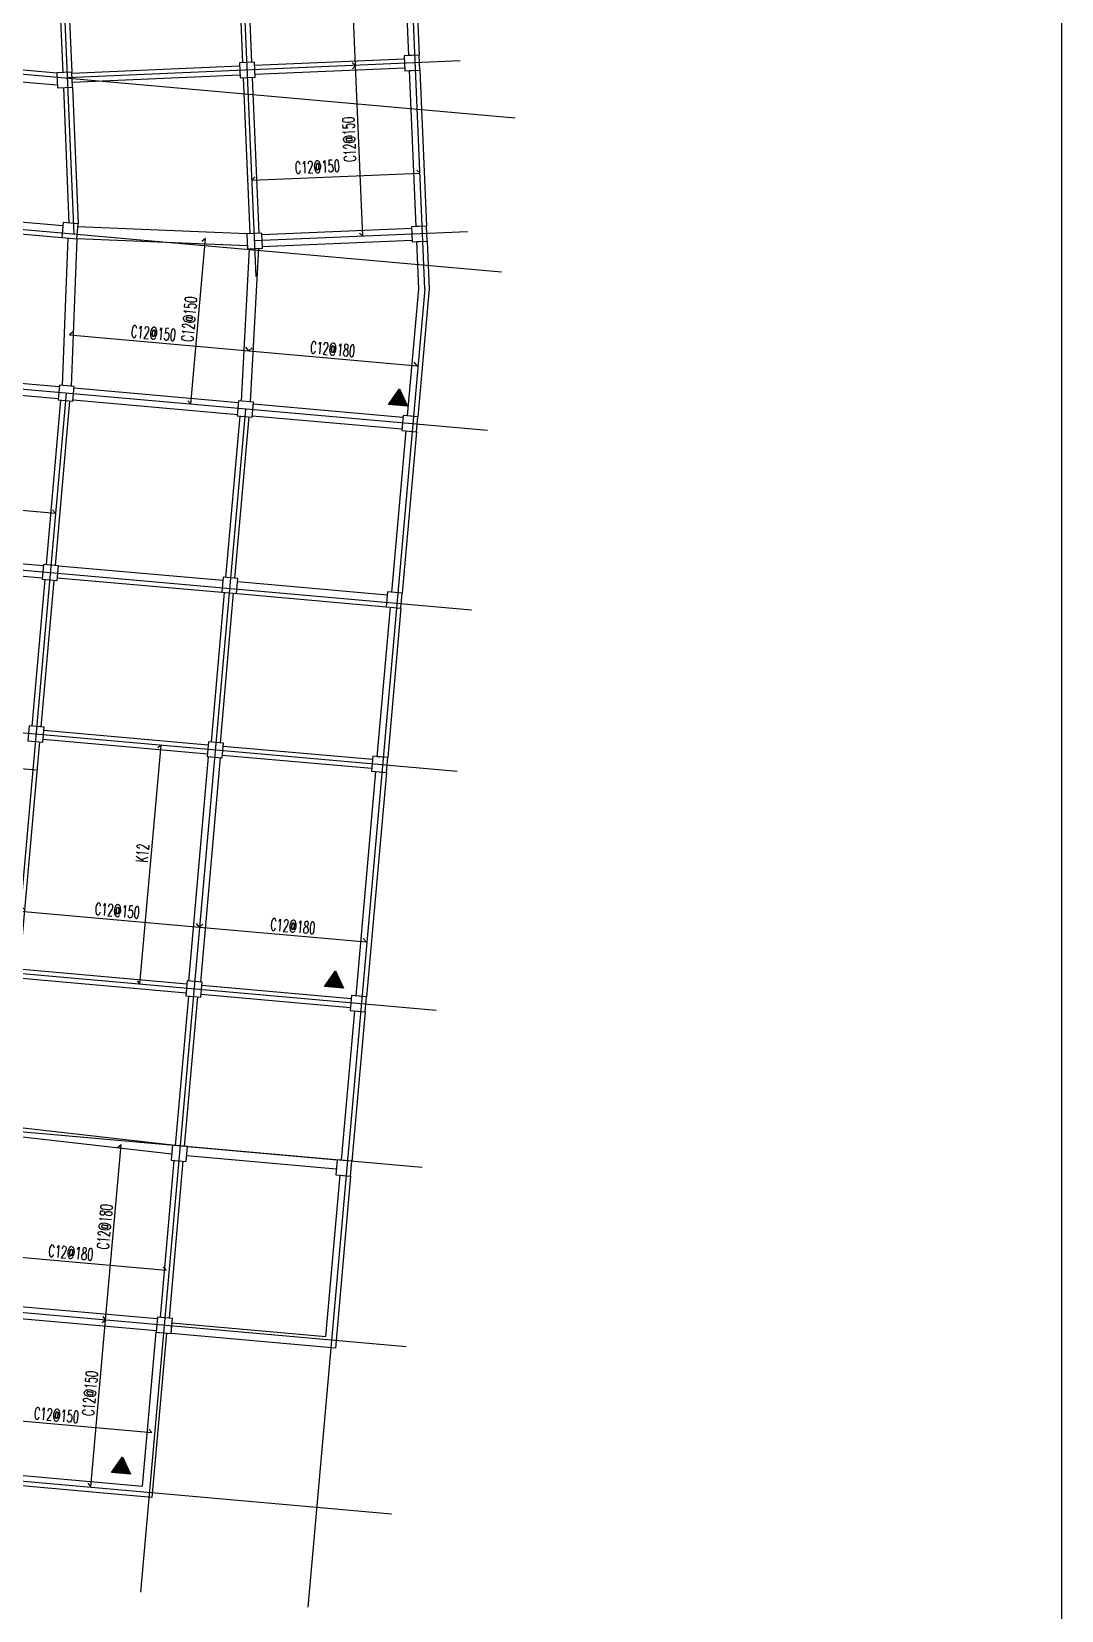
# Model space of a CAD drawing. Header units: millimetres. Extents: x 129427 to 386235, y 419441 to 703525.
# Drawn here: x 351908 to 386235, y 477951 to 530560 of the extents above; entities that cross this region are included whole.
import ezdxf

# ---------------------------------------------------------------- set-up
doc = ezdxf.new("R2010")
doc.units = ezdxf.units.MM
doc.header["$LTSCALE"] = 100
for name, color, linetype in [('B-dote', 253, 'Continuous'), ('B-正筋文字', 7, 'Continuous'), ('B-正筋钢筋', 6, 'Continuous'), ('B-沉降观测点', 5, 'Continuous'), ('COLU', 7, 'Continuous'), ('DIM111', 3, 'Continuous'), ('h斜线-墙', 7, 'Continuous'), ('h斜线-柱', 7, 'Continuous'), ('Q-AXIS', 3, 'Continuous'), ('WALL', 3, 'Continuous'), ('梁虚线', 4, 'Continuous')]:
    doc.layers.add(name, color=color, linetype=linetype)
doc.styles.get("Standard").update_dxf_attribs({"font": 'standard'})
doc.styles.add('汉字', font='汉字')
doc.dimstyles.get("Standard").update_dxf_attribs({"dimtxt": 300, "dimasz": 100, "dimexe": 100, "dimexo": 250, "dimgap": 100, "dimtad": 0, "dimtoh": 1, "dimdec": 0, "dimdsep": 46, "dimcen": 0.09, "dimclrt": 7, "dimadec": 0, "dimazin": 0, "dimtfac": 1, "dimtdec": 4, "dimtofl": 0, "dimtmove": 0, "dimatfit": 3, "dimfxl": 4, "dimfxlon": 1, "dimtolj": 1, "dimtzin": 0, "dimarcsym": 0})

# ---------------------------------------------------------------- blocks, each defined once
blk = doc.blocks.new('A$C7FDE0673')
at = {"layer": 'B-沉降观测点'}
blk.add_hatch(color=256, dxfattribs=at).paths.add_polyline_path([(318, 551), (0, 0), (636, 0)], flags=0)
blk.add_lwpolyline([(0, 0), (318, 551), (636, 0)], close=True, dxfattribs=at)
blk = doc.blocks.new('*D769')
at = {"layer": 'DIM111', "color": 0, "linetype": 'ByBlock', "lineweight": -2}
blk.add_line((261833, 495880), (255101, 497768), dxfattribs=at)
blk.add_arc((262080, 495811), 7148, 174.9316, 164.3322, dxfattribs=at)
for points in [[(255197, 497741), (255209, 497842), (255241, 497833)], [(254959, 496442), (254968, 496341), (254935, 496344)]]:
    blk.add_solid(points, dxfattribs=at)
at = {"layer": 'DIM111', "color": 7, "linetype": 'Continuous', "lineweight": -2, "insert": (269013, 494542), "char_height": 300, "width": 666.67, "attachment_point": 8, "rotation": 79.6319, "style": '汉字'}
blk.add_mtext('349%%D', dxfattribs=at)

msp = doc.modelspace()

# ---------------------------------------------------------------- hatches: boundary and pattern name
at = {"layer": 'h斜线-墙'}
h = msp.add_hatch(dxfattribs=at)
h.set_pattern_fill('ANSI31', color=256, scale=40, angle=2.44399, style=0)
h.set_pattern_definition([])
h.paths.add_polyline_path([(364247.7, 535253.8), (364597.4, 535268.7), (364831.9, 529773.7), (364482.2, 529758.8)], flags=0)
h = msp.add_hatch(dxfattribs=at)
h.set_pattern_fill('ANSI31', color=256, scale=40, angle=2.44399, style=0)
h.set_pattern_definition([])
h.paths.add_polyline_path([(364503.5, 529259.3), (364853.2, 529274.2), (365075, 524078.9), (364725.3, 524064)], flags=0)
h = msp.add_hatch(dxfattribs=at)
h.set_pattern_fill('ANSI31', color=256, scale=40, angle=-5.06835, style=0)
h.set_pattern_definition([])
h.paths.add_polyline_path([(365096.3, 523579.4), (365164.3, 521984.6), (364786.4, 517722.8), (364437.7, 517753.7), (364813.7, 521992.7), (364746.6, 523564.5)], flags=0)
h = msp.add_hatch(dxfattribs=at)
h.set_pattern_fill('ANSI31', color=256, scale=40, angle=-5.06835, style=0)
h.set_pattern_definition([])
h.paths.add_polyline_path([(364393.6, 517255.7), (364742.2, 517224.7), (364265.1, 511845.8), (363916.5, 511876.8)], flags=0)
h = msp.add_hatch(dxfattribs=at)
h.set_pattern_fill('ANSI31', color=256, scale=40, angle=-5.06835, style=0)
h.set_pattern_definition([])
h.paths.add_polyline_path([(363872.3, 511378.7), (364221, 511347.8), (363779.2, 506367.4), (363430.6, 506398.3)], flags=0)
h = msp.add_hatch(dxfattribs=at)
h.set_pattern_fill('ANSI31', color=256, scale=40, angle=-5.06835, style=0)
h.set_pattern_definition([])
h.paths.add_polyline_path([(363386.4, 505900.2), (363735.1, 505869.3), (363072.5, 498398.6), (362723.8, 498429.6)], flags=0)
h = msp.add_hatch(dxfattribs=at)
h.set_pattern_fill('ANSI31', color=256, scale=40, angle=-5.06835, style=0)
h.set_pattern_definition([])
h.paths.add_polyline_path([(362679.7, 497931.5), (363028.3, 497900.6), (362586.6, 492920.1), (362238, 492951.1)], flags=0)
h = msp.add_hatch(dxfattribs=at)
h.set_pattern_fill('ANSI31', color=256, scale=40, angle=-5.06835, style=0)
h.set_pattern_definition([])
h.paths.add_polyline_path([(356555.9, 487180.5), (356586.9, 487529.1), (361716.7, 487074.1), (362193.8, 492453), (362542.4, 492422.1), (362034.4, 486694.6)], flags=0)
h = msp.add_hatch(dxfattribs=at)
h.set_pattern_fill('ANSI31', color=256, scale=40, angle=-5.06835, style=0)
h.set_pattern_definition([])
h.paths.add_polyline_path([(356057.9, 487224.6), (356406.5, 487193.7), (355920.6, 481715.2), (350093.5, 482232), (350124.4, 482580.7), (355602.9, 482094.8)], flags=0)
at = {"layer": 'h斜线-柱'}
h = msp.add_hatch(dxfattribs=at)
h.set_pattern_fill('ANSI31', color=256, scale=40, angle=2.44399, style=0)
h.set_pattern_definition([])
h.paths.add_polyline_path([(364353.7, 529252.9), (364853.2, 529274.2), (364831.9, 529773.7), (364332.3, 529752.4)], flags=0)
h = msp.add_hatch(dxfattribs=at)
h.set_pattern_fill('ANSI31', color=256, scale=40, angle=2.44399, style=0)
h.set_pattern_definition([])
h.paths.add_polyline_path([(358858.7, 529018.3), (359358.2, 529039.7), (359336.9, 529539.2), (358837.4, 529517.9)], flags=0)
h = msp.add_hatch(dxfattribs=at)
h.set_pattern_fill('ANSI31', color=256, scale=40, angle=2.44399, style=0)
h.set_pattern_definition([])
h.paths.add_polyline_path([(352767.4, 528684.3), (353266.9, 528705.6), (353245.6, 529205.1), (352746.1, 529183.8)], flags=0)
h = msp.add_hatch(dxfattribs=at)
h.set_pattern_fill('ANSI31', color=256, scale=40, angle=-5.06835, style=0)
h.set_pattern_definition([])
h.paths.add_polyline_path([(352914.1, 523695), (353412.1, 523650.8), (353456.3, 524148.8), (352958.3, 524193)], flags=0)
h = msp.add_hatch(dxfattribs=at)
h.set_pattern_fill('ANSI31', color=256, scale=40, angle=2.44399, style=0)
h.set_pattern_definition([])
h.paths.add_polyline_path([(364596.7, 523558.1), (365096.3, 523579.4), (365075, 524078.9), (364575.4, 524057.6)], flags=0)
h = msp.add_hatch(dxfattribs=at)
h.set_pattern_fill('ANSI31', color=256, scale=40, angle=2.44399, style=0)
h.set_pattern_definition([])
h.paths.add_polyline_path([(359101.7, 523323.5), (359601.3, 523344.9), (359580, 523844.4), (359080.4, 523823.1)], flags=0)
h = msp.add_hatch(dxfattribs=at)
h.set_pattern_fill('ANSI31', color=256, scale=40, angle=-5.06835, style=0)
h.set_pattern_definition([])
h.paths.add_polyline_path([(352789.1, 518284.9), (353287.2, 518240.7), (353331.3, 518738.7), (352833.3, 518782.9)], flags=0)
h = msp.add_hatch(dxfattribs=at)
h.set_pattern_fill('ANSI31', color=256, scale=40, angle=-5.06835, style=0)
h.set_pattern_definition([])
h.paths.add_polyline_path([(358765.6, 517754.8), (359263.7, 517710.6), (359307.9, 518208.7), (358809.8, 518252.8)], flags=0)
h = msp.add_hatch(dxfattribs=at)
h.set_pattern_fill('ANSI31', color=256, scale=40, angle=-5.06835, style=0)
h.set_pattern_definition([])
h.paths.add_polyline_path([(364244.1, 517268.9), (364742.2, 517224.7), (364786.4, 517722.8), (364288.3, 517766.9)], flags=0)
h = msp.add_hatch(dxfattribs=at)
h.set_pattern_fill('ANSI31', color=256, scale=40, angle=-5.06835, style=0)
h.set_pattern_definition([])
h.paths.add_polyline_path([(352259, 512308.3), (352757.1, 512264.1), (352801.3, 512762.2), (352303.2, 512806.4)], flags=0)
h = msp.add_hatch(dxfattribs=at)
h.set_pattern_fill('ANSI31', color=256, scale=40, angle=-5.06835, style=0)
h.set_pattern_definition([])
h.paths.add_polyline_path([(358244.4, 511877.9), (358742.5, 511833.7), (358786.6, 512331.7), (358288.6, 512375.9)], flags=0)
h = msp.add_hatch(dxfattribs=at)
h.set_pattern_fill('ANSI31', color=256, scale=40, angle=-5.06835, style=0)
h.set_pattern_definition([])
h.paths.add_polyline_path([(363722.9, 511392), (364221, 511347.8), (364265.1, 511845.8), (363767.1, 511890)], flags=0)
h = msp.add_hatch(dxfattribs=at)
h.set_pattern_fill('ANSI31', color=256, scale=40, angle=-5.06835, style=0)
h.set_pattern_definition([])
h.paths.add_polyline_path([(351782, 506929.4), (352280, 506885.3), (352324.2, 507383.3), (351826.2, 507427.5)], flags=0)
h = msp.add_hatch(dxfattribs=at)
h.set_pattern_fill('ANSI31', color=256, scale=40, angle=-5.06835, style=0)
h.set_pattern_definition([])
h.paths.add_polyline_path([(357758.5, 506399.4), (358256.6, 506355.2), (358300.7, 506853.2), (357802.7, 506897.4)], flags=0)
h = msp.add_hatch(dxfattribs=at)
h.set_pattern_fill('ANSI31', color=256, scale=40, angle=-5.06835, style=0)
h.set_pattern_definition([])
h.paths.add_polyline_path([(363237, 505913.5), (363735.1, 505869.3), (363779.2, 506367.4), (363281.2, 506411.5)], flags=0)
h = msp.add_hatch(dxfattribs=at)
h.set_pattern_fill('ANSI31', color=256, scale=40, angle=-5.06835, style=0)
h.set_pattern_definition([])
h.paths.add_polyline_path([(357051.8, 498430.7), (357549.8, 498386.5), (357594, 498884.5), (357095.9, 498928.7)], flags=0)
h = msp.add_hatch(dxfattribs=at)
h.set_pattern_fill('ANSI31', color=256, scale=40, angle=-5.06835, style=0)
h.set_pattern_definition([])
h.paths.add_polyline_path([(362530.3, 497944.8), (363028.3, 497900.6), (363072.5, 498398.6), (362574.4, 498442.8)], flags=0)
h = msp.add_hatch(dxfattribs=at)
h.set_pattern_fill('ANSI31', color=256, scale=40, angle=-5.06835, style=0)
h.set_pattern_definition([])
h.paths.add_polyline_path([(356565.9, 492952.2), (357063.9, 492908), (357108.1, 493406), (356610, 493450.2)], flags=0)
h = msp.add_hatch(dxfattribs=at)
h.set_pattern_fill('ANSI31', color=256, scale=40, angle=-5.06835, style=0)
h.set_pattern_definition([])
h.paths.add_polyline_path([(362044.4, 492466.3), (362542.4, 492422.1), (362586.6, 492920.1), (362088.5, 492964.3)], flags=0)
h = msp.add_hatch(dxfattribs=at)
h.set_pattern_fill('ANSI31', color=256, scale=40, angle=-5.06835, style=0)
h.set_pattern_definition([])
h.paths.add_polyline_path([(356057.9, 487224.6), (356555.9, 487180.5), (356600.1, 487678.5), (356102.1, 487722.7)], flags=0)

# ---------------------------------------------------------------- linework, layer by layer
at = {"layer": 'B-dote'}
for p, q in [((365014.1, 521988.1), (360190.8, 634994.7)), ((359391.3, 522402.2), (354785.6, 630310.2)), ((353325.8, 523809), (348791.1, 630054.3)), ((368028.3, 527675.3), (297455.3, 533934.5)), ((367573.3, 522545.4), (289828.5, 529440.7)), ((366191.3, 529581.5), (353103.2, 529022.9)), ((367105.1, 517266.1), (289360.3, 524161.4)), ((366434.4, 523886.7), (359340.8, 523584)), ((365014.1, 521988.1), (361118.1, 478060.3)), ((288431.8, 518220.2), (366575, 511289.6)), ((353060.2, 518511.8), (349563.4, 479085.1)), ((359036.8, 517981.7), (355540, 478555.1)), ((271320, 514316.7), (366098, 505910.7)), ((352066.5, 505950.5), (294614.2, 511046)), ((364927.4, 492712.5), (205005.1, 506896.2)), ((364397.3, 486736), (191125.3, 502103.6)), ((365391.2, 497942), (351346.3, 499187.7)), ((363902.6, 481157.9), (198200.3, 495854.2))]:
    msp.add_line(p, q, dxfattribs=at)
at = {"layer": 'B-正筋钢筋'}
for points in [[(362597, 529534.3), (362707.5, 529432.9), (362446.5, 535427.2), (362345, 535316.7)], [(362840.1, 523839.5), (362950.6, 523738), (362707.5, 529432.9), (362606.1, 529322.4)], [(359356, 525716.7), (359254.5, 525606.3), (364855.1, 525845.3), (364744.6, 525946.8)], [(357117.2, 518258.5), (357213.5, 518143.4), (357702.9, 523661.4), (357587.8, 523565.1)], [(353289.6, 520550.1), (353174.6, 520453.8), (359146.7, 519924.1), (359050.5, 520039.2)], [(359261.7, 520020.4), (359146.7, 519924.1), (364755.6, 519426.7), (364659.4, 519541.7)], [(344742.3, 515325.3), (344627.3, 515229.1), (352705.5, 514512.6), (352609.3, 514627.6)], [(355424.8, 498932.4), (355521.1, 498817.4), (356227.8, 506786.1), (356112.8, 506689.9)], [(351644.6, 501349.5), (351529.5, 501253.2), (357506.1, 500723.1), (357409.8, 500838.1)], [(357621.1, 500819.4), (357506.1, 500723.1), (363059.3, 500230.6), (362963, 500345.6)], [(354278.2, 487739.9), (354374.5, 487624.9), (354892.4, 493464.5), (354777.4, 493368.2)], [(350629.7, 489907), (350514.7, 489810.8), (356396.9, 489289.1), (356300.6, 489404.1)], [(353785.7, 482186.7), (353882, 482071.7), (354374.5, 487624.9), (354259.5, 487528.7)], [(350149.5, 484493), (350034.5, 484396.7), (355916.7, 483875), (355820.4, 483990.1)]]:
    msp.add_lwpolyline(points, dxfattribs=at)
at = {"layer": 'COLU'}
for points in [[(364353.7, 529252.9), (364853.2, 529274.2), (364831.9, 529773.7), (364332.3, 529752.4)], [(358858.7, 529018.3), (359358.2, 529039.7), (359336.9, 529539.2), (358837.4, 529517.9)], [(352767.4, 528684.3), (353266.9, 528705.6), (353245.6, 529205.1), (352746.1, 529183.8)], [(352914.1, 523695), (353412.1, 523650.8), (353456.3, 524148.8), (352958.3, 524193)], [(364596.7, 523558.1), (365096.3, 523579.4), (365075, 524078.9), (364575.4, 524057.6)], [(359101.7, 523323.5), (359601.3, 523344.9), (359580, 523844.4), (359080.4, 523823.1)], [(352789.1, 518284.9), (353287.2, 518240.7), (353331.3, 518738.7), (352833.3, 518782.9)], [(358765.6, 517754.8), (359263.7, 517710.6), (359307.9, 518208.7), (358809.8, 518252.8)], [(364244.1, 517268.9), (364742.2, 517224.7), (364786.4, 517722.8), (364288.3, 517766.9)], [(352259, 512308.3), (352757.1, 512264.1), (352801.3, 512762.2), (352303.2, 512806.4)], [(358244.4, 511877.9), (358742.5, 511833.7), (358786.6, 512331.7), (358288.6, 512375.9)], [(363722.9, 511392), (364221, 511347.8), (364265.1, 511845.8), (363767.1, 511890)], [(351782, 506929.4), (352280, 506885.3), (352324.2, 507383.3), (351826.2, 507427.5)], [(357758.5, 506399.4), (358256.6, 506355.2), (358300.7, 506853.2), (357802.7, 506897.4)], [(363237, 505913.5), (363735.1, 505869.3), (363779.2, 506367.4), (363281.2, 506411.5)], [(357051.8, 498430.7), (357549.8, 498386.5), (357594, 498884.5), (357095.9, 498928.7)], [(362530.3, 497944.8), (363028.3, 497900.6), (363072.5, 498398.6), (362574.4, 498442.8)], [(356565.9, 492952.2), (357063.9, 492908), (357108.1, 493406), (356610, 493450.2)], [(362044.4, 492466.3), (362542.4, 492422.1), (362586.6, 492920.1), (362088.5, 492964.3)], [(356057.9, 487224.6), (356555.9, 487180.5), (356600.1, 487678.5), (356102.1, 487722.7)]]:
    msp.add_lwpolyline(points, close=True, dxfattribs=at)
at = {"layer": 'Q-AXIS'}
msp.add_lwpolyline([(156734.8, 703525.4), (386234.8, 703525.4), (386234.8, 467498.7), (156734.8, 467498.7)], close=True, dxfattribs=at)
at = {"layer": 'WALL'}
for points in [[(364247.7, 535253.8), (364597.4, 535268.7), (364831.9, 529773.7), (364482.2, 529758.8)], [(364503.5, 529259.3), (364853.2, 529274.2), (365075, 524078.9), (364725.3, 524064)], [(365096.3, 523579.4), (365164.3, 521984.6), (364786.4, 517722.8), (364437.7, 517753.7), (364813.7, 521992.7), (364746.6, 523564.5)], [(364393.6, 517255.7), (364742.2, 517224.7), (364265.1, 511845.8), (363916.5, 511876.8)], [(363872.3, 511378.7), (364221, 511347.8), (363779.2, 506367.4), (363430.6, 506398.3)], [(363386.4, 505900.2), (363735.1, 505869.3), (363072.5, 498398.6), (362723.8, 498429.6)], [(362679.7, 497931.5), (363028.3, 497900.6), (362586.6, 492920.1), (362238, 492951.1)], [(356555.9, 487180.5), (356586.9, 487529.1), (361716.7, 487074.1), (362193.8, 492453), (362542.4, 492422.1), (362034.4, 486694.6)], [(356057.9, 487224.6), (356406.5, 487193.7), (355920.6, 481715.2), (350093.5, 482232), (350124.4, 482580.7), (355602.9, 482094.8)]]:
    msp.add_lwpolyline(points, close=True, dxfattribs=at)
at = {"layer": '梁虚线'}
for p, q in [((352707, 534789.3), (352945.9, 529192.3)), ((353006.7, 534802.1), (353245.6, 529205.1)), ((358702.7, 535018.3), (358937.2, 529523.3)), ((359002.5, 535028.8), (359237, 529533.8)), ((346142.2, 529367.6), (352756.5, 528781)), ((346177.1, 529766.1), (352746.1, 529183.5)), ((353246.7, 529179.2), (358842.8, 529418)), ((359342.3, 529439.4), (364337.8, 529652.6)), ((359352.8, 529139.5), (364348.2, 529352.7)), ((353259.5, 528879.5), (358853.2, 529118.2)), ((358958.6, 529023.8), (359179.8, 523840.2)), ((359258.4, 529034.2), (359480.1, 523839)), ((352967.2, 528692.8), (353154.9, 524175.6)), ((353266.9, 528705.6), (353456.3, 524148.8)), ((345730.9, 524733.6), (352949.1, 524093.4)), ((345696.1, 524335.1), (352914.3, 523695)), ((359080.4, 523823.1), (353447.5, 524049.6)), ((359583.6, 523794.5), (364579.1, 524007.7)), ((353112.9, 523677.3), (352923.1, 518774.9)), ((353412.1, 523650.8), (353222.3, 518748.4)), ((359097.5, 523422.1), (353412.1, 523650.8)), ((359597.6, 523394.7), (364593, 523608)), ((358900.8, 518244.6), (359176.7, 523328.1)), ((359199.8, 518218.4), (359477.8, 523338.6)), ((345258.3, 519404.5), (352828.6, 518733.1)), ((345223.5, 519006), (352793.8, 518334.6)), ((352402.8, 512797.4), (352888.7, 518275.8)), ((352701.7, 512771.2), (353187.6, 518249.7)), ((353291.8, 518290.5), (358770.3, 517804.6)), ((353326.7, 518688.9), (358805.2, 518203.1)), ((358388.2, 512366.9), (358865.2, 517745.8)), ((358687, 512340.8), (359164.1, 517719.6)), ((359268.3, 517760.4), (364249.8, 517318.6)), ((359303.2, 518158.9), (364284.6, 517717.1)), ((344693.4, 513029.5), (352263.7, 512358.1)), ((352298.6, 512756.6), (344728.3, 513428)), ((352801, 512762.2), (358279.4, 512276.3)), ((351925.8, 507418.5), (352358.6, 512299.3)), ((352224.6, 507392.3), (352657.5, 512273.2)), ((352766.1, 512363.7), (358244.6, 511877.9)), ((358777.5, 512232.2), (363757.9, 511790.4)), ((357902.3, 506888.4), (358344, 511868.9)), ((358201.1, 506862.3), (358642.8, 511842.5)), ((358642.8, 511842.5), (363723.1, 511392)), ((352315.2, 507283.7), (357793.7, 506797.8)), ((351517.8, 499423.6), (352180.4, 506894.3)), ((352289, 506984.9), (357767.5, 506499)), ((358291.7, 506753.6), (363273.2, 506311.8)), ((357145.7, 498924), (357808.3, 506394.7)), ((357544.2, 498889.2), (358206.8, 506359.9)), ((358265.6, 506454.8), (363247, 506013)), ((351608.4, 499315), (357086.9, 498829.1)), ((351582.3, 499016.1), (357060.8, 498530.2)), ((357585, 498784.9), (362566.4, 498343.1)), ((356709.6, 493441.2), (357151.4, 498421.6)), ((357008.5, 493415), (357450.2, 498395.5)), ((357558.8, 498486.1), (362540.3, 498044.3)), ((356610, 493450.2), (351143.9, 494075.3)), ((356583.5, 493151.3), (351117.4, 493776.3)), ((357081.8, 493107.2), (362063.2, 492665.4)), ((357107.9, 493406), (362089.3, 492964.2)), ((356201.7, 487713.7), (356665.5, 492943.1)), ((356500.5, 487687.5), (356964.3, 492917)), ((350584.1, 487760.3), (356062.3, 487274.4)), ((350618.9, 488158.8), (356097.4, 487672.9))]:
    msp.add_line(p, q, dxfattribs=at)

# ---------------------------------------------------------------- block references
at = {"layer": 'B-沉降观测点', "rotation": 354.9316467960963}
for p in [(363802, 518134.9), (361670.7, 498743), (354568.2, 482550.8)]:
    msp.add_blockref('A$C7FDE0673', p, dxfattribs=at)

# ---------------------------------------------------------------- texts
at = {"layer": 'B-正筋文字', "width": 0.65}
for s, rotation, p in [('C12@150', 92.44385, (362726.4, 526223.9)), ('C12@150', 2.44399, (360692.2, 525823.7)), ('C12@150', 84.93153, (357295, 520213)), ('C12@150', 354.93165, (355206.3, 520375.6)), ('C12@180', 354.93165, (361178.4, 519845.9)), ('K12', 84.93173, (355777.9, 502863)), ('C12@150', 354.93168, (354001.9, 501135.9)), ('C12@180', 354.93179, (359851, 500617.1)), ('C12@180', 84.93165, (354480.7, 489971.9)), ('C12@180', 354.93165, (352454.2, 489740.7)), ('C12@150', 84.93165, (353988.2, 484418.7)), ('C12@150', 354.93165, (351974, 484326.7))]:
    msp.add_text(s, height=400, rotation=rotation, dxfattribs=at).set_placement(p)

# ---------------------------------------------------------------- dimensions: what is measured, and where the dimension line sits
at = {"layer": 'DIM111'}
dim = msp.add_angular_dim_2l(base=(269068.1, 494308), line1=((280661.2, 490598.9), (262073.4, 495812.4)), line2=((364397.3, 486736), (191125.3, 502103.6)), dimstyle='Standard', dxfattribs=at)
dim.commit()
dim.dimension.update_dxf_attribs({"geometry": '*D769', "text_midpoint": (268865.2, 494569.2)})

doc.saveas('drawing.dxf')
